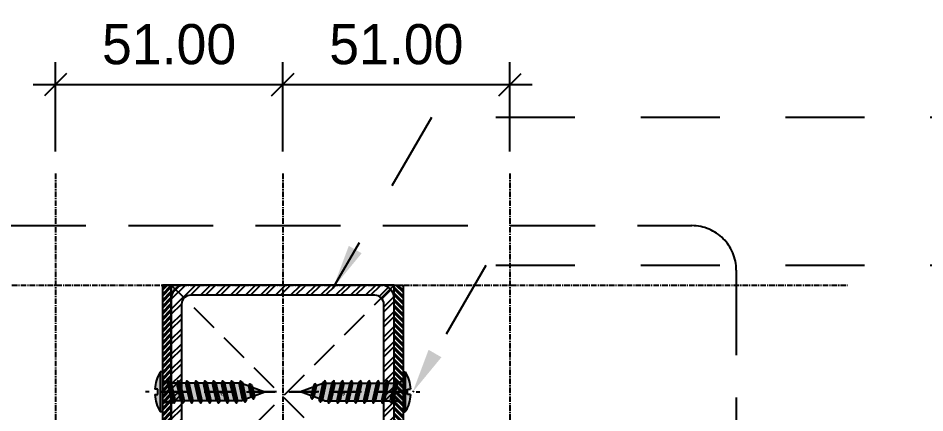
# Model space of a CAD drawing. Header units: millimetres. Extents: x -244126 to 368105, y -173968 to 259060.
# Drawn here: x 57277.5 to 57481, y 66010.7 to 66099.3 of the extents above; entities that cross this region are included whole.
import ezdxf
from ezdxf.enums import TextEntityAlignment as Align

# ---------------------------------------------------------------- set-up
doc = ezdxf.new("R2010")
doc.units = ezdxf.units.MM
doc.header["$MEASUREMENT"] = 0
for name, pattern in [('ACAD_ISO04W100', [30, 24, -3, 0, -3]), ('CENTER', [2, 1.25, -0.25, 0.25, -0.25]), ('HIDDEN', [9.524999999999999, 6.35, -3.175]), ('TA_HL_001.00', [6.5, 3.55, -2.95])]:
    doc.linetypes.add(name, pattern=pattern)
for name, color, linetype in [('000 - D I M', 6, 'Continuous'), ('000 - GRID', 8, 'CENTER'), ('000 - H A T C H', 8, 'Continuous'), ('000 - H I D D E N', 7, 'Continuous'), ('000 - SYMBOL CON', 1, 'Continuous'), ('000 - T E X T', 4, 'Continuous'), ('000 - WIPEOUT', 250, 'Continuous'), ('001 - ASCESSORIES', 1, 'Continuous'), ('002 - STRUCTURAL STEEL', 4, 'Continuous')]:
    doc.layers.add(name, color=color, linetype=linetype)
doc.styles.add('BROWALLIA', font='BrowalliaUPC.ttf')
doc.styles.add('Cetury Gothic', font='GOTHIC.TTF')
doc.styles.add('CORDIA', font='cordia.shx')
doc.styles.add('TA', font='Cordia New.ttf', dxfattribs={"height": 4.5})
doc.dimstyles.new('DIM E-E', dxfattribs={"dimscale": 2, "dimtxt": 0.18, "dimasz": 0.1, "dimexe": 0.1, "dimexo": 0.1, "dimgap": 0.09, "dimtad": 1, "dimtoh": 1, "dimzin": 0, "dimdsep": 46, "dimtxsty": 'CORDIA', "dimblk": 'OBLIQUE', "dimcen": 0.1, "dimdle": 0.1, "dimclrd": 40, "dimclre": 140, "dimclrt": 3, "dimadec": 0, "dimazin": 0, "dimtfac": 1, "dimtix": 1, "dimtmove": 2, "dimatfit": 3, "dimfxl": 1, "dimtolj": 1, "dimtzin": 0, "dimarcsym": 0})

# ---------------------------------------------------------------- blocks, each defined once
blk = doc.blocks.new('*U953')
at = {"color": 250}
blk.add_wipeout([(50.00000000000004, 1.265654248072679e-14), (50.00000000000005, 50.000000000000014), (1.4210854715202004e-14, 50.00000000000002), (1.4210854715202004e-14, 1.6653345369377354e-14)], dxfattribs=at).dxf.layer = '000 - WIPEOUT'
at = {"layer": '000 - H A T C H'}
h = blk.add_hatch(dxfattribs=at)
h.set_pattern_fill('ANSI32', color=256, scale=0.25)
h.set_pattern_definition([(45, (37.5, 37.50000000000102), (-1.683798022700467, 1.683798022700467), []), (45, (38.62253250000001, 37.50000000000102), (-1.683798022700467, 1.683798022700467), [])])
edge = h.paths.add_edge_path()
edge.add_line((50, 3), (50.00000000000001, 47))
edge.add_arc((47.00000000000001, 47), 3, 0, 90)
edge.add_line((47.00000000000001, 50), (3.000000000000014, 50))
edge.add_arc((3.000000000000014, 47), 3, 90, 180)
edge.add_line((1.4210854715202e-14, 47), (0, 3))
edge.add_arc((3, 3), 3, 180, 270)
edge.add_line((3, 0), (47, 0))
edge.add_arc((47, 3), 3, 270, 360)
edge = h.paths.add_edge_path(flags=16)
edge.add_line((47.69999999999999, 4.299999999999999), (47.7, 45.7))
edge.add_arc((45.7, 45.7), 2, 0, 90)
edge.add_line((45.7, 47.7), (4.300000000000011, 47.7))
edge.add_arc((4.300000000000013, 45.7), 2, 90, 180)
edge.add_line((2.300000000000013, 45.7), (2.299999999999999, 4.299999999999997))
edge.add_arc((4.299999999999999, 4.299999999999999), 2, 180, 270)
edge.add_line((4.299999999999999, 2.299999999999999), (45.69999999999999, 2.299999999999999))
edge.add_arc((45.69999999999999, 4.299999999999999), 2, 270, 360)
at = {"layer": '000 - H I D D E N', "color": 8, "linetype": 'HIDDEN'}
for p, q in [((50, 0), (1.4210854715202e-14, 50)), ((50.00000000000001, 50), (0, 0))]:
    blk.add_line(p, q, dxfattribs=at)
at = {"layer": '002 - STRUCTURAL STEEL', "color": 0}
for points in [[(50, 3), (50.00000000000001, 47, 0.414213562373095), (47.00000000000001, 50), (3.000000000000014, 50, 0.414213562373095), (1.4210854715202e-14, 47), (0, 3, 0.414213562373095), (3, 0), (47, 0, 0.414213562373095)], [(47.69999999999999, 4.299999999999999), (47.7, 45.7, 0.414213562373095), (45.7, 47.7), (4.300000000000013, 47.7, 0.414213562373095), (2.300000000000013, 45.7), (2.299999999999999, 4.299999999999999, 0.414213562373095), (4.299999999999999, 2.299999999999999), (45.69999999999999, 2.299999999999999, 0.414213562373095)]]:
    blk.add_lwpolyline(points, format="xyb", close=True, dxfattribs=at)
at = {"layer": 'Defpoints', "color": 250}
blk.add_lwpolyline([(50, 0), (50.00000000000001, 50), (1.4210854715202e-14, 50), (0, 0)], close=True, dxfattribs=at)
blk = doc.blocks.new('*U954')
at = {"layer": '000 - H A T C H'}
h = blk.add_hatch(dxfattribs=at)
h.set_pattern_fill('ANSI32', color=256, scale=0.1)
h.set_pattern_definition([(45, (0, 0), (-0.6735192090801867, 0.6735192090801867), []), (45, (0.4490130000000001, 0), (-0.6735192090801867, 0.6735192090801867), [])])
edge = h.paths.add_edge_path()
edge.add_line((0, 1.5), (0, 50))
edge.add_line((0, 50), (-2, 50))
edge.add_line((-2, 50), (-2, 2))
edge.add_line((-2, 2), (-50, 2))
edge.add_line((-50, 2), (-50, 0))
edge.add_line((-50, 0), (-1.5, 0))
edge.add_arc((-1.500000003356063, 1.500000003356063), 1.5, 270, 360)
blk.add_point((0, 0))
at = {"layer": '001 - ASCESSORIES', "color": 0, "linetype": 'ByBlock'}
for points in [[(-2, 50), (-2, 2), (-50, 2), (-50, 0), (-1.5, 0)], [(0, 1.5), (0, 50), (-2, 50)]]:
    blk.add_lwpolyline(points, dxfattribs=at)
blk.add_lwpolyline([(-1.500000003356063, 3.356063205117721e-09, 0.4142135623730951), (-3.356063205117721e-09, 1.500000003356063)], format="xyb", dxfattribs=at)
blk = doc.blocks.new('SCREW No.8 - 25.40mm.')
at = {"layer": '000 - H A T C H'}
h = blk.add_hatch(color=250, dxfattribs=at)
h.dxf.hatch_style = 1
edge = h.paths.add_edge_path()
edge.add_arc((0.001572131985994922, -0.003004541472591889), 0.00104645436818185, 294.1341226855835, 332.4587230169149)
edge.add_arc((0.002512814835426973, -0.002831812036674826), 0.0006567219107839141, 218.6596436729191, 268.88189727229064, ccw=False)
edge.add_line((0.002000000000407447, -0.00324206148889062), (0.001999999999952699, -0.001959526135578933))
edge.add_arc((0.001572131985994922, -0.001004541472184435), 0.00104645436818185, 294.1341226855835, 332.4587230169149)
edge.add_arc((0.002512814835426973, -0.0008318120360399986), 0.0006567219110112446, 225.6091470700266, 268.88189727267775, ccw=False)
edge.add_line((0.002053405502920207, -0.001301095248663849), (0.00250000000050931, -6.938893903907228e-18))
edge.add_line((0.00250000000050931, -6.938893903907228e-18), (0.004500000000007269, -6.938893903907228e-18))
edge.add_line((0.004500000000007269, -6.938893903907228e-18), (0.004500000000007269, 0.0004999999996471091))
edge.add_arc((-4.54754289780368e-13, -0.007337500000176085), 0.009037500000076724, 60.13716564062657, 86.01192822853085)
edge.add_line((0.0006285472118179244, 0.001678116154835152), (0.0006285472118179244, 0.0009934728495863965))
edge.add_line((0.0006285472118179244, 0.0009934728495863965), (-0.000564256135476178, 0.0009934728495863965))
edge.add_line((-0.000564256135476178, 0.0009934728495863965), (-0.000564256135476178, 0.001682368139881874))
edge.add_arc((-4.54754289780368e-13, -0.007337499999948711), 0.009037499999769851, 93.57958905786862, 119.8628343536553)
edge.add_line((-0.004500000000007283, 0.0005000000001018634), (-0.004500000000007283, 0))
edge.add_line((-0.004500000000007283, -6.938893903907228e-18), (-0.002500000000054577, -6.938893903907228e-18))
edge.add_line((-0.002500000000054577, -6.938893903907228e-18), (-0.001999999999952713, -0.001798302246243118))
edge.add_line((-0.001999999999952713, -0.001798302246243118), (-0.001999999999952713, -0.002141140745152377))
edge.add_arc((-0.002869498795917032, -0.001719220970699105), 0.0009664597520114843, 292.4775851523066, 334.1152605710679, ccw=False)
edge.add_arc((-0.001896586149541697, -0.002018123876268881), 0.0008468196992643867, 224.5560261849951, 262.9855147651136)
edge.add_line((-0.001999999999952713, -0.002858605392248144), (-0.001999999999952713, -0.004141140744650336))
edge.add_arc((-0.002869498795917032, -0.003719220970197064), 0.0009664597520114843, 292.4775851523066, 334.1152605710679, ccw=False)
edge.add_arc((-0.001896586149541697, -0.004018123875766839), 0.0008468196992643867, 224.5560261849951, 262.9855147651136)
edge.add_line((-0.001999999999952713, -0.004858605391746103), (-0.001999999999952713, -0.00614114074505779))
edge.add_arc((-0.002869498795917032, -0.005719220970604517), 0.0009664597520114843, 292.4775851523066, 334.1152605710679, ccw=False)
edge.add_arc((-0.001896586149541697, -0.006018123876174293), 0.0008468196992643867, 224.5560261849951, 262.9855147651136)
edge.add_line((-0.001999999999952713, -0.006858605392153556), (-0.001999999999952713, -0.008141140744555748))
edge.add_arc((-0.002869498795917032, -0.007719220970102476), 0.0009664597520114843, 292.4775851523066, 334.1152605710679, ccw=False)
edge.add_arc((-0.001896586149541697, -0.008018123875672252), 0.0008468196992643867, 224.5560261849951, 262.9855147651136)
edge.add_line((-0.001999999999952713, -0.008858605391651515), (-0.001999999999952713, -0.0101411407449632))
edge.add_arc((-0.002869498795917032, -0.00971922097050993), 0.0009664597520114843, 292.4775851523066, 334.1152605710679, ccw=False)
edge.add_arc((-0.001896586149541697, -0.01001812387607971), 0.0008468196992643867, 224.5560261849951, 262.9855147651136)
edge.add_line((-0.001999999999952713, -0.01085860539205897), (-0.001999999999952713, -0.01214114074491591))
edge.add_arc((-0.002869498795462284, -0.01171922097023526), 0.0009664597517016227, 292.4775851325489, 334.11526054717115, ccw=False)
edge.add_arc((-0.001896586149541697, -0.01201812387557766), 0.0008468196992643867, 224.5560261849951, 262.9855147651136)
edge.add_line((-0.001999999999952713, -0.01285860539155693), (-0.001999999999952713, -0.01414114074441387))
edge.add_arc((-0.002869498795917032, -0.0137192209699606), 0.0009664597520114843, 292.4775851523066, 334.1152605710679, ccw=False)
edge.add_arc((-0.001896586149541697, -0.01401812387553037), 0.0008468196992643867, 224.5560261849951, 262.9855147651136)
edge.add_line((-0.001999999999952713, -0.01485860539150963), (-0.001999999999952713, -0.01614114074482132))
edge.add_arc((-0.002869498795462284, -0.01571922097014068), 0.0009664597517016227, 292.4775851325489, 334.11526054717115, ccw=False)
edge.add_arc((-0.001896586149541697, -0.01601812387548308), 0.0008468196992643867, 224.5560261849951, 262.9855147651136)
edge.add_line((-0.001999999999952713, -0.01685860539146234), (-0.001999999999952713, -0.01762908327873448))
edge.add_line((-0.001999999999952713, -0.01762908327873448), (-0.001832542439842662, -0.01807878358317794))
edge.add_arc((-0.00270204123580698, -0.01765686380872467), 0.0009664597520114843, 292.4775851523066, 334.1152605710679, ccw=False)
edge.add_arc((-0.001729128589431646, -0.01795576671429445), 0.0008468196992643867, 224.5560261849951, 262.9855147651136)
edge.add_line((-0.001832542439842662, -0.01879624823027371), (-0.001585462785442367, -0.01874230570797409))
edge.add_line((-0.001585462785442367, -0.01874230570797409), (-0.001136817694259669, -0.01994712341797823))
edge.add_arc((-0.002006316490223987, -0.01952520364352495), 0.0009664597520114843, 292.4775851523066, 334.1152605710679, ccw=False)
edge.add_arc((-0.001033403843848653, -0.01982410654909473), 0.0008468196992643867, 224.5560261849951, 262.9855147651136)
edge.add_line((-0.001136817694259669, -0.02066458806507399), (-0.0008902856002350815, -0.02060917509220418))
edge.add_line((-0.0008902856002350815, -0.02060917509220418), (-6.938893903907228e-18, -0.02300000000013825))
edge.add_line((-6.938893903907228e-18, -0.02300000000013825), (0.001052930587320582, -0.02017239875135602))
edge.add_line((0.001052930587320582, -0.02017239875135602), (0.001344501272342306, -0.02010686246262595))
edge.add_arc((0.0009166332583845291, -0.01915187779923145), 0.00104645436818185, 294.1341226855835, 332.4587230169149)
edge.add_arc((0.00185731610781658, -0.01897914836331439), 0.0006567219107839141, 218.6596436729191, 268.88189727229064, ccw=False)
edge.add_line((0.001344501272797054, -0.01938939781553018), (0.001866062271801631, -0.01798876747034229))
edge.add_line((0.001866062271801631, -0.01798876747034229), (0.001999999999952699, -0.01795952613565533))
edge.add_arc((0.001572131985994922, -0.01700454147226083), 0.00104645436818185, 294.1341226855835, 332.4587230169149)
edge.add_arc((0.002512814835426973, -0.01683181203634377), 0.0006567219107839141, 218.6596436729191, 268.88189727229064, ccw=False)
edge.add_line((0.002000000000407447, -0.01724206148855956), (0.001999999999952699, -0.01595952613570262))
edge.add_arc((0.001572131985994922, -0.01500454147230813), 0.00104645436818185, 294.1341226855835, 332.4587230169149)
edge.add_arc((0.002512814835426973, -0.01483181203639106), 0.0006567219107839141, 218.6596436729191, 268.88189727229064, ccw=False)
edge.add_line((0.002000000000407447, -0.01524206148860686), (0.001999999999952699, -0.01395952613574992))
edge.add_arc((0.001572131985994922, -0.01300454147235542), 0.00104645436818185, 294.1341226855835, 332.4587230169149)
edge.add_arc((0.002512814835426973, -0.01283181203643836), 0.0006567219107839141, 218.6596436729191, 268.88189727229064, ccw=False)
edge.add_line((0.002000000000407447, -0.01324206148865415), (0.001999999999952699, -0.01195952613579721))
edge.add_arc((0.001572131985994922, -0.01100454147240271), 0.00104645436818185, 294.1341226855835, 332.4587230169149)
edge.add_arc((0.002512814835426973, -0.01083181203648565), 0.0006567219107839141, 218.6596436729191, 268.88189727229064, ccw=False)
edge.add_line((0.002000000000407447, -0.01124206148870145), (0.001999999999952699, -0.009959526135389758))
edge.add_arc((0.001572131985994922, -0.00900454147199526), 0.00104645436818185, 294.1341226855835, 332.4587230169149)
edge.add_arc((0.002512814835426973, -0.008831812036078197), 0.0006567219107839141, 218.6596436729191, 268.88189727229064, ccw=False)
edge.add_line((0.002000000000407447, -0.009242061488293991), (0.001999999999952699, -0.0079595261358918))
edge.add_arc((0.001572131985994922, -0.007004541472497301), 0.00104645436818185, 294.1341226855835, 332.4587230169149)
edge.add_arc((0.002512814835426973, -0.006831812036580238), 0.0006567219107839141, 218.6596436729191, 268.88189727229064, ccw=False)
edge.add_line((0.002000000000407447, -0.007242061488796032), (0.001999999999952699, -0.005959526135484346))
edge.add_arc((0.001572131985994922, -0.005004541472089848), 0.00104645436818185, 294.1341226855835, 332.4587230169149)
edge.add_arc((0.002512814835426973, -0.004831812036172785), 0.0006567219107839141, 218.6596436729191, 268.88189727229064, ccw=False)
edge.add_line((0.002000000000407447, -0.005242061488388579), (0.001999999999952699, -0.003959526135986387))
at = {"layer": '001 - ASCESSORIES', "color": 0}
for p, q in [((-0.004500000000007283, -6.938893903907228e-18), (-0.004500000000007283, 0.0005000000001018634)), ((0.004500000000007269, 0.0005000000001018634), (-0.004500000000007283, 0.0005000000001018634)), ((-0.000564256135476178, 0.001682368139881874), (-0.000564256135476178, 0.0009934728495863965)), ((-0.000564256135476178, 0.0009934728495863965), (0.0006285472118179244, 0.0009934728495863965)), ((-6.938893903907228e-18, -6.938893903907228e-18), (-6.938893903907228e-18, 0.0005000000001018634)), ((0.0006285472118179244, 0.0009934728495863965), (0.0006285472118179244, 0.001678116154835152)), ((0.004500000000007269, -6.938893903907228e-18), (0.004500000000007269, 0.0005000000001018634)), ((0.004500000000007269, -6.938893903907228e-18), (-0.004500000000007283, -6.938893903907228e-18)), ((-0.002500000000054577, -6.938893903907228e-18), (-0.001999999999952713, -0.001798302246243118)), ((-0.002500000000054577, -0.002612257975670225), (0.002500000000054563, -0.001488408905061085)), ((-0.001999999999952713, -0.002141140745152377), (-0.001999999999952713, -0.001798302246243118)), ((0.001999999999952699, -0.003242061487981125), (0.001999999999952699, -0.001959526135578933)), ((0.002053405502920207, -0.001301095248891222), (0.002500000000054563, -6.938893903907228e-18)), ((-0.002500000000054577, -0.004612257975168184), (0.002500000000054563, -0.003488408905468539)), ((-0.001999999999952713, -0.004141140744650336), (-0.001999999999952713, -0.002858605392248144)), ((0.001999999999952699, -0.005242061487479084), (0.001999999999952699, -0.003959526135986387)), ((-0.002500000000054577, -0.006612257975575637), (0.002500000000054563, -0.005488408904966498)), ((-0.001999999999952713, -0.00614114074505779), (-0.001999999999952713, -0.004858605391746103)), ((0.001999999999952699, -0.007242061487886538), (0.001999999999952699, -0.005959526135484346)), ((-0.002500000000054577, -0.008612257975073596), (0.002500000000054563, -0.007488408905373951)), ((-0.001999999999952713, -0.008141140744555748), (-0.001999999999952713, -0.006858605392153556)), ((0.001999999999952699, -0.009242061488293991), (0.001999999999952699, -0.0079595261358918)), ((-0.002500000000054577, -0.01061225797548105), (0.002500000000054563, -0.00948840890487191)), ((-0.001999999999952713, -0.0101411407449632), (-0.001999999999952713, -0.008858605391651515)), ((0.001999999999952699, -0.0112420614882467), (0.001999999999952699, -0.009959526135844506)), ((-0.002500000000054577, -0.01261225797497901), (0.002500000000054563, -0.01148840890527936)), ((-0.001999999999952713, -0.01214114074491591), (-0.001999999999952713, -0.01085860539160422)), ((0.001999999999952699, -0.0132420614881994), (0.001999999999952699, -0.01195952613579721)), ((-0.002500000000054577, -0.01461225797493172), (0.002500000000054563, -0.01348840890523207)), ((-0.001999999999952713, -0.01414114074486861), (-0.001999999999952713, -0.01285860539155693)), ((0.001999999999952699, -0.01524206148815211), (0.001999999999952699, -0.01395952613574992)), ((-0.002500000000054577, -0.01661225797488442), (0.002500000000054563, -0.01548840890518478)), ((-0.001999999999952713, -0.01614114074482132), (-0.001999999999952713, -0.01485860539150963)), ((0.001999999999952699, -0.01724206148810482), (0.001999999999952699, -0.01595952613570262)), ((-0.002332542439944525, -0.01854990081369579), (0.002500000000054563, -0.01748840890513748)), ((-0.001999999999952713, -0.01762908327873448), (-0.001999999999952713, -0.01685860539146234)), ((-0.001999999999952713, -0.01762908327873448), (-0.001832542439842662, -0.01807878358317794)), ((0.001866062271801631, -0.01798876747034229), (0.001344501272797054, -0.01938939781553018)), ((-0.001636817694361532, -0.02041824064849607), (0.00184450127244417, -0.0196357452321081)), ((-0.001585462785442367, -0.01874230570774672), (-0.001136817694259669, -0.01994712341797823)), ((0.001052930587320582, -0.02017239875135602), (-6.938893903907228e-18, -0.02300000000013825)), ((-0.0008902856002350815, -0.02060917509220418), (-6.938893903907228e-18, -0.02300000000013825))]:
    blk.add_line(p, q, dxfattribs=at)
for points in [[(-0.001999999999952713, -0.002141140745152377), (0.002000000000407447, -0.001242061488483166, 0.2227123084971428), (0.00250000000050931, -0.001488408905061085, -0.1687989538478069), (0.001999999999952699, -0.001959526135578933), (-0.001999999999952713, -0.002858605392248144, -0.1692696917056407), (-0.002500000000054577, -0.002612257975670225, 0.1837042771978037)], [(-0.001999999999952713, -0.004141140744650336), (0.002000000000407447, -0.00324206148889062, 0.2227123084971428), (0.00250000000050931, -0.003488408905468539, -0.1687989538478069), (0.001999999999952699, -0.003959526135986387), (-0.001999999999952713, -0.004858605391746103, -0.1692696917056407), (-0.002500000000054577, -0.004612257975168184, 0.1837042771978037)], [(-0.001999999999952713, -0.00614114074505779), (0.002000000000407447, -0.005242061488388579, 0.2227123084971428), (0.00250000000050931, -0.005488408904966498, -0.1687989538478069), (0.001999999999952699, -0.005959526135484346), (-0.001999999999952713, -0.006858605392153556, -0.1692696917056407), (-0.002500000000054577, -0.006612257975575637, 0.1837042771978037)], [(-0.001999999999952713, -0.008141140744555748), (0.002000000000407447, -0.007242061488796032, 0.2227123084971428), (0.00250000000050931, -0.007488408905373951, -0.1687989538478069), (0.001999999999952699, -0.0079595261358918), (-0.001999999999952713, -0.008858605391651515, -0.1692696917056407), (-0.002500000000054577, -0.008612257975073596, 0.1837042771978037)], [(-0.001999999999952713, -0.0101411407449632), (0.002000000000407447, -0.009242061488293991, 0.2227123084971428), (0.00250000000050931, -0.00948840890487191, -0.1687989538478069), (0.001999999999952699, -0.009959526135389758), (-0.001999999999952713, -0.01085860539205897, -0.1692696917056407), (-0.002500000000054577, -0.01061225797548105, 0.1837042771978037)], [(-0.001999999999952713, -0.01214114074446116), (0.002000000000407447, -0.01124206148870145, 0.2227123084971428), (0.00250000000050931, -0.01148840890527936, -0.1687989538478069), (0.001999999999952699, -0.01195952613579721), (-0.001999999999952713, -0.01285860539155693, -0.1692696917056407), (-0.002500000000054577, -0.01261225797497901, 0.1837042771978037)], [(-0.001999999999952713, -0.01414114074441387), (0.002000000000407447, -0.01324206148865415, 0.2227123084971428), (0.00250000000050931, -0.01348840890523207, -0.1687989538478069), (0.001999999999952699, -0.01395952613574992), (-0.001999999999952713, -0.01485860539150963, -0.1692696917056407), (-0.002500000000054577, -0.01461225797493172, 0.1837042771978037)], [(-0.001999999999952713, -0.01614114074436657), (0.002000000000407447, -0.01524206148860686, 0.2227123084971428), (0.00250000000050931, -0.01548840890518478, -0.1687989538478069), (0.001999999999952699, -0.01595952613570262), (-0.001999999999952713, -0.01685860539146234, -0.1692696917056407), (-0.002500000000054577, -0.01661225797488442, 0.1837042771978037)], [(-0.001832542439842662, -0.01807878358317794), (0.002000000000407447, -0.01724206148855956, 0.2227123084971428), (0.00250000000050931, -0.01748840890513748, -0.1687989538478069), (0.001999999999952699, -0.01795952613565533), (-0.001832542439842662, -0.01879624823027371, -0.1692696917056407), (-0.002332542439944525, -0.01854990081369579, 0.1837042771978037)], [(-0.001136817694259669, -0.01994712341797823), (0.001344501272797054, -0.01938939781553018, 0.2227123084971428), (0.001844501272898917, -0.0196357452321081, -0.1687989538478069), (0.001344501272342306, -0.02010686246262595), (-0.001136817694259669, -0.02066458806507399, -0.1692696917056407), (-0.001636817694361532, -0.02041824064849607, 0.1837042771978037)]]:
    blk.add_lwpolyline(points, format="xyb", close=True, dxfattribs=at)
for start, end in [(93.57958906065036, 119.8628343567549), (60.13716564345505, 86.01192823129443)]:
    blk.add_arc((-6.938893903907228e-18, -0.007337500000176085), 0.009037499999938388, start, end, dxfattribs=at)
at = {"layer": 'Defpoints', "color": 250, "linetype": 'HIDDEN', "ltscale": 0.001}
blk.add_line((-6.938893903907228e-18, -0.05418453891507358), (-6.938893903907228e-18, 0.003769262627057617), dxfattribs=at)
at = {"layer": 'Defpoints', "color": 2, "insert": (-0.0004200231551294634, -0.01303499230198214), "char_height": 0.001, "width": 0.05968444922580751, "attachment_point": 2, "style": 'Cetury Gothic'}
blk.add_mtext('\\A1;{\\H1.68x;\\C150;1\\H0.59542x; }', dxfattribs=at)
blk = doc.blocks.new('*U491')
at = {"layer": '001 - ASCESSORIES', "color": 0, "xscale": 1000, "yscale": 1000, "zscale": 1000}
blk.add_blockref('SCREW No.8 - 25.40mm.', (2.273736754432321e-10, 1.4210854715202e-14), dxfattribs=at)
blk = doc.blocks.new('*U959')
at = {"color": 3}
blk.add_point((0, -120.0220476191753), dxfattribs=at)
at = {"layer": '000 - GRID', "color": 0, "linetype": 'ByBlock'}
blk.add_line((0, 25), (3.495173032126783e-14, -145.0220476191753), dxfattribs=at)
at = {"layer": '000 - GRID', "color": 0}
blk.add_point((0, 0), dxfattribs=at)
at = {"style": 'TA', "flags": 1}
blk.add_attdef('LOCATION', (6, 6), '', height=4.5, dxfattribs=at)
blk = doc.blocks.new('*U958')
at = {"color": 3}
blk.add_point((0, -203.5943506441545), dxfattribs=at)
at = {"layer": '000 - GRID', "color": 0, "linetype": 'ByBlock'}
blk.add_line((0, 25), (3.495173032126783e-14, -228.5943506441545), dxfattribs=at)
at = {"style": 'TA', "flags": 1}
blk.add_attdef('LOCATION', (6, 6), '', height=4.5, dxfattribs=at)
blk = doc.blocks.new('_Oblique')
at = {"color": 0, "linetype": 'ByBlock', "lineweight": -2}
blk.add_line((-0.5, -0.5), (0.5, 0.5), dxfattribs=at)
blk = doc.blocks.new('*D2022')
at = {"layer": '000 - D I M', "color": 140, "linetype": 'ACAD_ISO04W100', "lineweight": -2, "transparency": 16777216}
for p, q in [((57285.91265985198, 66069.44203721324), (57285.91265985198, 66089.44203721324)), ((57336.91265985198, 66069.44203721324), (57336.91265985198, 66089.44203721324))]:
    blk.add_line(p, q, dxfattribs=at)
at = {"layer": '000 - D I M', "color": 40, "lineweight": -2, "transparency": 16777216}
blk.add_line((57280.91265985198, 66084.44203721324), (57341.91265985198, 66084.44203721324), dxfattribs=at)
at = {"layer": 'Defpoints', "color": 0, "transparency": 16777216}
for p in [(57336.91265985198, 66084.44203721324), (57285.91265985198, 66064.44203721324), (57336.91265985198, 66064.44203721324)]:
    blk.add_point(p, dxfattribs=at)
at = {"layer": '000 - D I M', "color": 40, "lineweight": -2, "transparency": 16777216, "xscale": 5, "yscale": 5, "zscale": 5, "rotation": 180}
blk.add_blockref('_Oblique', (57285.91265985198, 66084.44203721324), dxfattribs=at)
at = {"layer": '000 - D I M', "color": 40, "lineweight": -2, "transparency": 16777216, "xscale": 5, "yscale": 5, "zscale": 5}
blk.add_blockref('_Oblique', (57336.91265985198, 66084.44203721324), dxfattribs=at)
at = {"layer": '000 - D I M', "color": 3, "transparency": 16777216, "insert": (57311.41265985198, 66093.44203721324), "char_height": 9, "attachment_point": 5, "style": 'CORDIA'}
blk.add_mtext('\\A1;51.00', dxfattribs=at)
blk = doc.blocks.new('*D2023')
at = {"layer": '000 - D I M', "color": 140, "linetype": 'ACAD_ISO04W100', "lineweight": -2, "transparency": 16777216}
for p, q in [((57336.91265985198, 66069.44203721324), (57336.91265985198, 66089.44203721324)), ((57387.91265984863, 66069.44203721324), (57387.91265984863, 66089.44203721324))]:
    blk.add_line(p, q, dxfattribs=at)
at = {"layer": '000 - D I M', "color": 40, "lineweight": -2, "transparency": 16777216}
blk.add_line((57331.91265985198, 66084.44203721324), (57392.91265984863, 66084.44203721324), dxfattribs=at)
at = {"layer": 'Defpoints', "color": 0, "transparency": 16777216}
for p in [(57387.91265984863, 66084.44203721324), (57336.91265985198, 66064.44203721324), (57387.91265984863, 66064.44203721324)]:
    blk.add_point(p, dxfattribs=at)
at = {"layer": '000 - D I M', "color": 40, "lineweight": -2, "transparency": 16777216, "xscale": 5, "yscale": 5, "zscale": 5, "rotation": 180}
blk.add_blockref('_Oblique', (57336.91265985198, 66084.44203721324), dxfattribs=at)
at = {"layer": '000 - D I M', "color": 40, "lineweight": -2, "transparency": 16777216, "xscale": 5, "yscale": 5, "zscale": 5}
blk.add_blockref('_Oblique', (57387.91265984863, 66084.44203721324), dxfattribs=at)
at = {"layer": '000 - D I M', "color": 3, "transparency": 16777216, "insert": (57362.41265985031, 66093.44203721324), "char_height": 9, "attachment_point": 5, "style": 'CORDIA'}
blk.add_mtext('\\A1;51.00', dxfattribs=at)
blk = doc.blocks.new('000 - ARROW FOR SYMBOL')
at = {"layer": '000 - SYMBOL CON', "color": 0, "linetype": 'HIDDEN'}
blk.add_solid([(1.288675134594087, 1.565384140907554), (0, 0), (0.7113248654059134, 1.898717474236037)], dxfattribs=at)
blk = doc.blocks.new('*U962')
at = {"layer": '000 - SYMBOL CON', "color": 0, "linetype": 'ByBlock'}
for points in [[(0, 0), (-25.9387229874701, 0), (-30.36349133714078, -7.663923593341665)], [(-25.9387229874701, 1.224646799147353e-15), (-25.9387229874701, 0), (-30.3634913371477, -7.663923593358287)]]:
    blk.add_lwpolyline(points, dxfattribs=at)
at = {"layer": '000 - SYMBOL CON', "color": 0}
for p in [(-30.36349133714078, -7.663923593341665), (-30.3634913371477, -7.663923593358287)]:
    blk.add_blockref('000 - ARROW FOR SYMBOL', p, dxfattribs=at)
at = {"layer": '000 - T E X T', "style": 'BROWALLIA'}
blk.add_attdef('NO.CODE', text='', height=2.5, dxfattribs=at).set_placement((0, 0), align=Align.MIDDLE_CENTER)
at = {"layer": '000 - T E X T', "style": 'TA'}
blk.add_attdef('NAME1', (4.500210956275104, -0.8865851071886932), '', height=1.8, dxfattribs=at)
blk = doc.blocks.new('*U963')
at = {"layer": '000 - SYMBOL CON', "color": 0, "linetype": 'ByBlock'}
for points in [[(0, 0), (-23.50361770740565, 0), (-26.7821536241859, -5.678590782294934)], [(-23.50361770740565, 1.224646799147353e-15), (-23.50361770740565, 0), (-26.7821536241947, -5.678590782312058)]]:
    blk.add_lwpolyline(points, dxfattribs=at)
at = {"layer": '000 - SYMBOL CON', "color": 0}
for p in [(-26.7821536241859, -5.678590782294934), (-26.7821536241947, -5.678590782312058)]:
    blk.add_blockref('000 - ARROW FOR SYMBOL', p, dxfattribs=at)
at = {"layer": '000 - T E X T', "style": 'BROWALLIA'}
blk.add_attdef('NO.CODE', text='', height=2.5, dxfattribs=at).set_placement((0, 0), align=Align.MIDDLE_CENTER)
at = {"layer": '000 - T E X T', "style": 'TA'}
blk.add_attdef('NAME1', (4.500210956275104, -0.8865851071886932), '', height=1.8, dxfattribs=at)

msp = doc.modelspace()

# ---------------------------------------------------------------- block references
at = {"layer": '000 - GRID'}
for p in [(57285.91265985198, 66039.44203721324), (57387.91265984863, 66039.44203721324)]:
    msp.add_blockref('*U959', p, dxfattribs=at)
at = {"layer": '000 - T E X T', "color": 2, "linetype": 'TA_HL_001.00', "ltscale": 2.5, "xscale": 5, "yscale": 5, "zscale": 5}
msp.add_blockref('*U963', (57500.00402825489, 66043.79788820297), dxfattribs=at)
at = {"layer": '002 - STRUCTURAL STEEL'}
msp.add_blockref('*U953', (57311.91265985198, 65989.44203721324), dxfattribs=at)

# ---------------------------------------------------------------- dimensions: what is measured, and where the dimension line sits
at = {"layer": '000 - D I M', "color": 3}
for base, p1, p2, picture, middle in [((57336.91265985198, 66084.44203721324), (57285.91265985198, 66064.44203721324), (57336.91265985198, 66064.44203721324), '*D2022', (57311.41265985198, 66093.44203721324)), ((57387.91265984863, 66084.44203721324), (57336.91265985198, 66064.44203721324), (57387.91265984863, 66064.44203721324), '*D2023', (57362.41265985031, 66093.44203721324))]:
    dim = msp.add_linear_dim(base=base, p1=p1, p2=p2, dimstyle='DIM E-E', override={"dimscale": 50}, dxfattribs=at)
    dim.commit()
    dim.dimension.update_dxf_attribs({"geometry": picture, "text_midpoint": middle})

# ---------------------------------------------------------------- next in the draw order: linework, layer by layer
at = {"layer": '000 - SYMBOL CON', "color": 2, "linetype": 'HIDDEN', "ltscale": 3}
msp.add_lwpolyline([(57245.1154845299, 66052.76402175402), (57428.70983517406, 66052.76402175402, -0.414213562373095), (57438.70983517406, 66042.76402175402), (57438.70983517406, 65929.41998959407, -0.414213562373095), (57428.70983517406, 65919.41998959407), (57245.1154845299, 65919.41998959407, -0.414213562373095), (57235.1154845299, 65929.41998959407), (57235.1154845299, 66042.76402175402, -0.414213562373095)], format="xyb", close=True, dxfattribs=at)

# ---------------------------------------------------------------- next in the draw order: block references
at = {"layer": '000 - GRID'}
msp.add_blockref('*U959', (57336.91265985198, 66039.44203721324), dxfattribs=at)
at = {"layer": '000 - GRID', "rotation": 90}
msp.add_blockref('*U958', (57235.1154845299, 66039.44203721324), dxfattribs=at)
at = {"layer": '000 - T E X T', "color": 2, "linetype": 'TA_HL_001.00', "ltscale": 2.5, "xscale": 5, "yscale": 5, "zscale": 5}
msp.add_blockref('*U962', (57500.00402825489, 66077.05403621108), dxfattribs=at)
at = {"layer": '001 - ASCESSORIES', "color": 2}
msp.add_blockref('*U954', (57311.91265985533, 65989.44203720988), dxfattribs=at)
at = {"layer": '001 - ASCESSORIES', "color": 2, "xscale": -1}
msp.add_blockref('*U954', (57361.91265984863, 65989.44203720988), dxfattribs=at)
at = {"layer": '001 - ASCESSORIES', "color": 1, "rotation": 90}
msp.add_blockref('*U491', (57309.91265985533, 66015.44203720988), dxfattribs=at)
at = {"layer": '001 - ASCESSORIES', "color": 1, "xscale": -1, "rotation": 270}
msp.add_blockref('*U491', (57363.91265984863, 66015.44203720966), dxfattribs=at)

doc.saveas('drawing.dxf')
